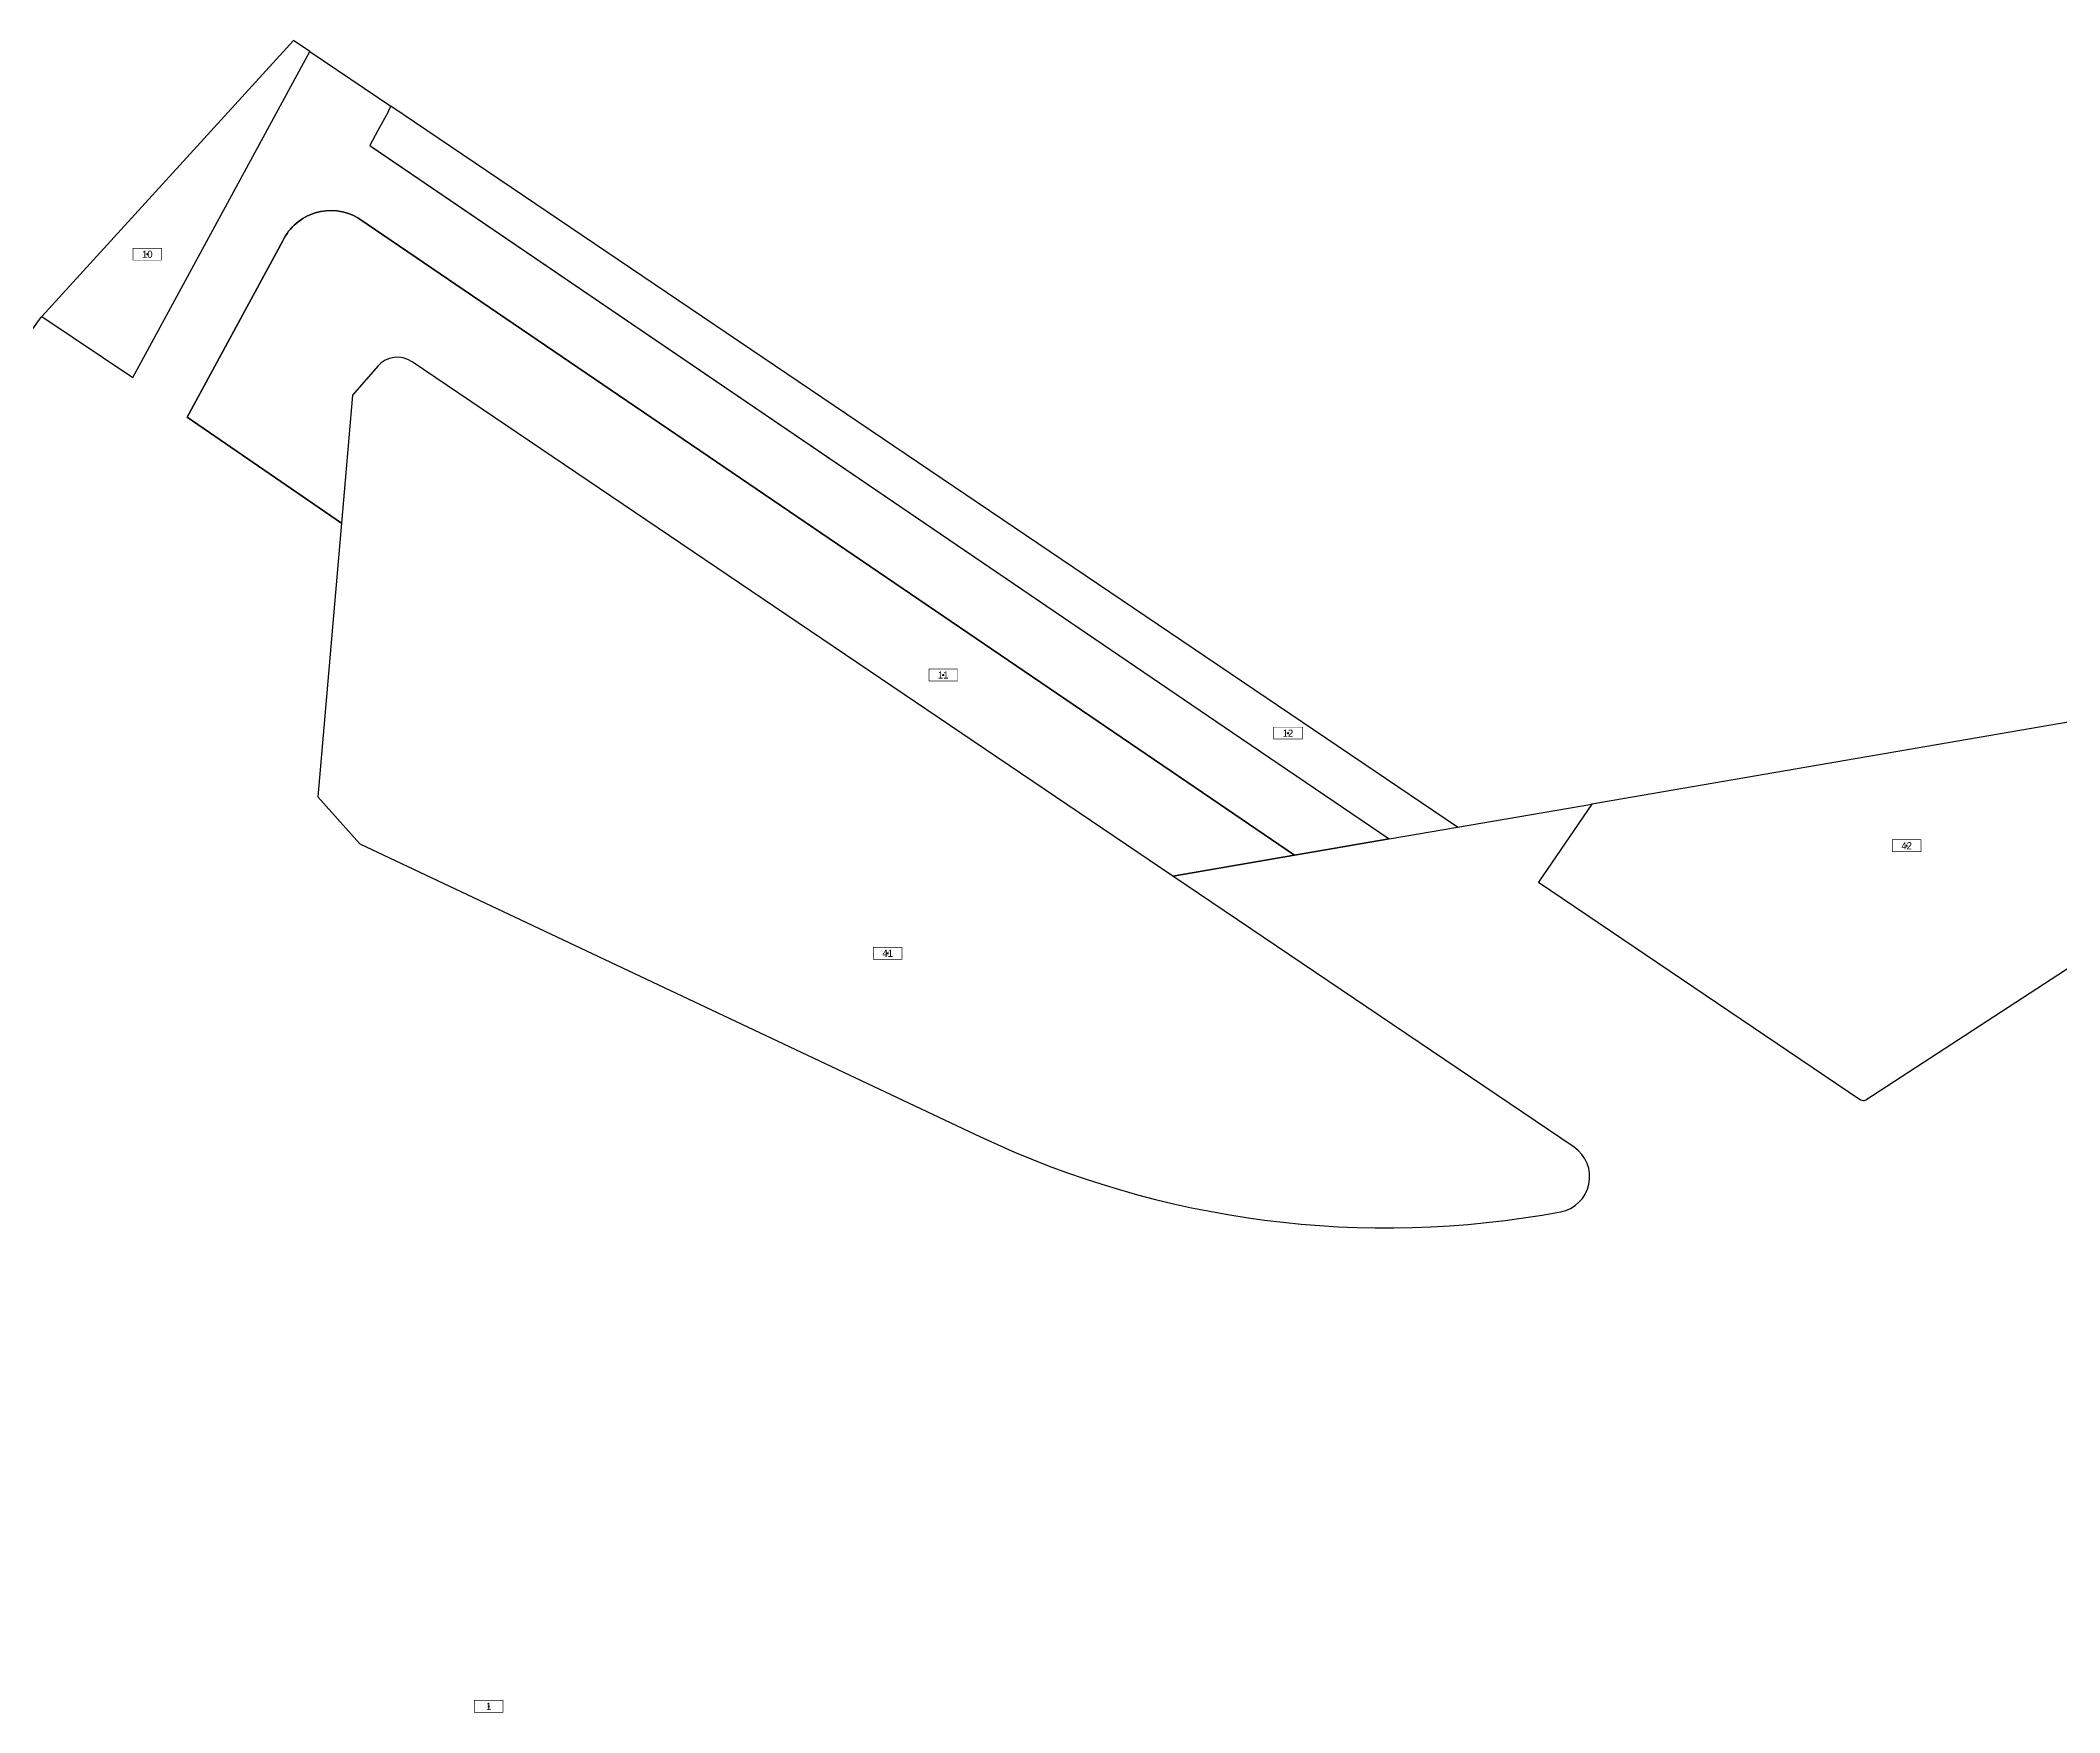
# Model space of a CAD drawing. Header units: metres. Extents: x 185880 to 187240, y 655268 to 656231.
# Drawn here: x 186390.9 to 186815.3, y 655729.8 to 656081.2 of the extents above; entities that cross this region are included whole.
import ezdxf
from ezdxf.enums import TextEntityAlignment as Align

# ---------------------------------------------------------------- set-up
doc = ezdxf.new("R2010")
doc.units = ezdxf.units.M
doc.layers.add('Pcell', color=160, linetype='Continuous')
doc.layers.add('scellno', color=160, linetype='Continuous')
doc.styles.add('mvt-nos', font='mvt-nos.shx')

# ---------------------------------------------------------------- blocks, each defined once
blk = doc.blocks.new('Cellno')
at = {"color": 2}
for points in [[(0, 0.4), (0, -0.4)], [(-0.4, 0), (0.4, 0)]]:
    blk.add_lwpolyline(points, dxfattribs=at)
at = {"layer": 'scellno', "const_width": 0.25}
blk.add_lwpolyline([(6, 2.5), (-6, 2.5), (-6, -2.5), (6, -2.5)], close=True, dxfattribs=at)
at = {"layer": 'scellno', "style": 'mvt-nos'}
blk.add_attdef('CELLNO', text='', height=3, dxfattribs=at).set_placement((0, 0), align=Align.MIDDLE)
at = {"layer": 'scellno', "style": 'mvt-nos', "flags": 1}
for tag, p in [('CODE', (-0.29, -6)), ('AREA', (0.21, -8.97))]:
    blk.add_attdef(tag, text='', height=2.5, dxfattribs=at).set_placement(p, align=Align.CENTER)

msp = doc.modelspace()

# ---------------------------------------------------------------- linework, layer by layer
at = {"layer": 'Pcell'}
msp.add_lwpolyline([(186359.46, 655979), (186391.08, 656023.05), (186391.23, 656023.22), (186410.33, 656010.4), (186447.55, 656078.9), (186464.57, 656067.4, -0.011473), (186461.82, 656062.28), (186460.13, 656059.17), (186641.5, 655935.78), (186674.39, 655913.41), (186654.52, 655909.99), (186633.63, 655924.21), (186457.84, 656043.8), (186457.59, 656043.95, 0.439), (186441.87, 656039.13), (186421.74, 656002.07), (186454.16, 655979.79), (186449.22, 655922.28), (186458.07, 655912.39), (186588.47, 655850.81), (186588.47, 655850.81, 0.157532), (186710.43, 655835.03, 0.670789), (186713.26, 655848.62), (186628.96, 655905.59), (186628.96, 655905.59), (186654.52, 655909.99), (186674.39, 655913.41), (186688.75, 655915.88), (186716.98, 655920.74), (186705.81, 655904.35), (186773.49, 655858.6, 0.301532), (186774.6, 655858.59), (186933.46, 655962.01)], format="xyb", dxfattribs=at)
msp.add_lwpolyline([(186447.55, 656078.9), (186444.1, 656081.24), (186391.23, 656023.22), (186410.33, 656010.4)], close=True, dxfattribs=at)
for points in [[(186688.75, 655915.88), (186464.57, 656067.4, -0.011473), (186461.82, 656062.28), (186460.13, 656059.17), (186460.66, 656058.81), (186641.5, 655935.78), (186674.39, 655913.41), (186688.75, 655915.88)], [(186654.52, 655909.99), (186628.96, 655905.59), (186469.01, 656013.7, 0.378228), (186461.79, 656012.77), (186456.47, 656006.68), (186454.16, 655979.79), (186421.74, 656002.07), (186441.87, 656039.13, -0.439), (186457.59, 656043.95), (186457.84, 656043.8), (186633.63, 655924.21)], [(186628.96, 655905.59), (186469.01, 656013.7, 0.378228), (186461.79, 656012.77), (186456.47, 656006.68), (186454.16, 655979.79), (186449.22, 655922.28), (186458.07, 655912.39), (186588.47, 655850.81), (186588.47, 655850.81, 0.157532), (186710.43, 655835.03, 0.670789), (186713.26, 655848.62), (186628.96, 655905.59)], [(186705.81, 655904.35), (186773.49, 655858.6, 0.301532), (186774.6, 655858.59), (186933.46, 655962.01), (186889.76, 655951.98), (186836.71, 655941.34), (186716.98, 655920.74), (186705.81, 655904.35)]]:
    msp.add_lwpolyline(points, format="xyb", close=True, dxfattribs=at)

# ---------------------------------------------------------------- block references
at = {"layer": 'scellno', "xscale": 0.5, "yscale": 0.5, "zscale": 0.5}
for p, values in [((186413.37, 656036.29), {'CELLNO': '10'}), ((186580.67, 655947.86), {'CELLNO': '11'}), ((186653.13, 655935.65), {'CELLNO': '12'}), ((186783.18, 655911.99), {'CELLNO': '42'}), ((186569, 655889.37), {'CELLNO': '41'}), ((186485.12, 655731.1), {'CELLNO': '1'})]:
    msp.add_blockref('Cellno', p, dxfattribs=at).add_auto_attribs(values)

doc.saveas('drawing.dxf')
